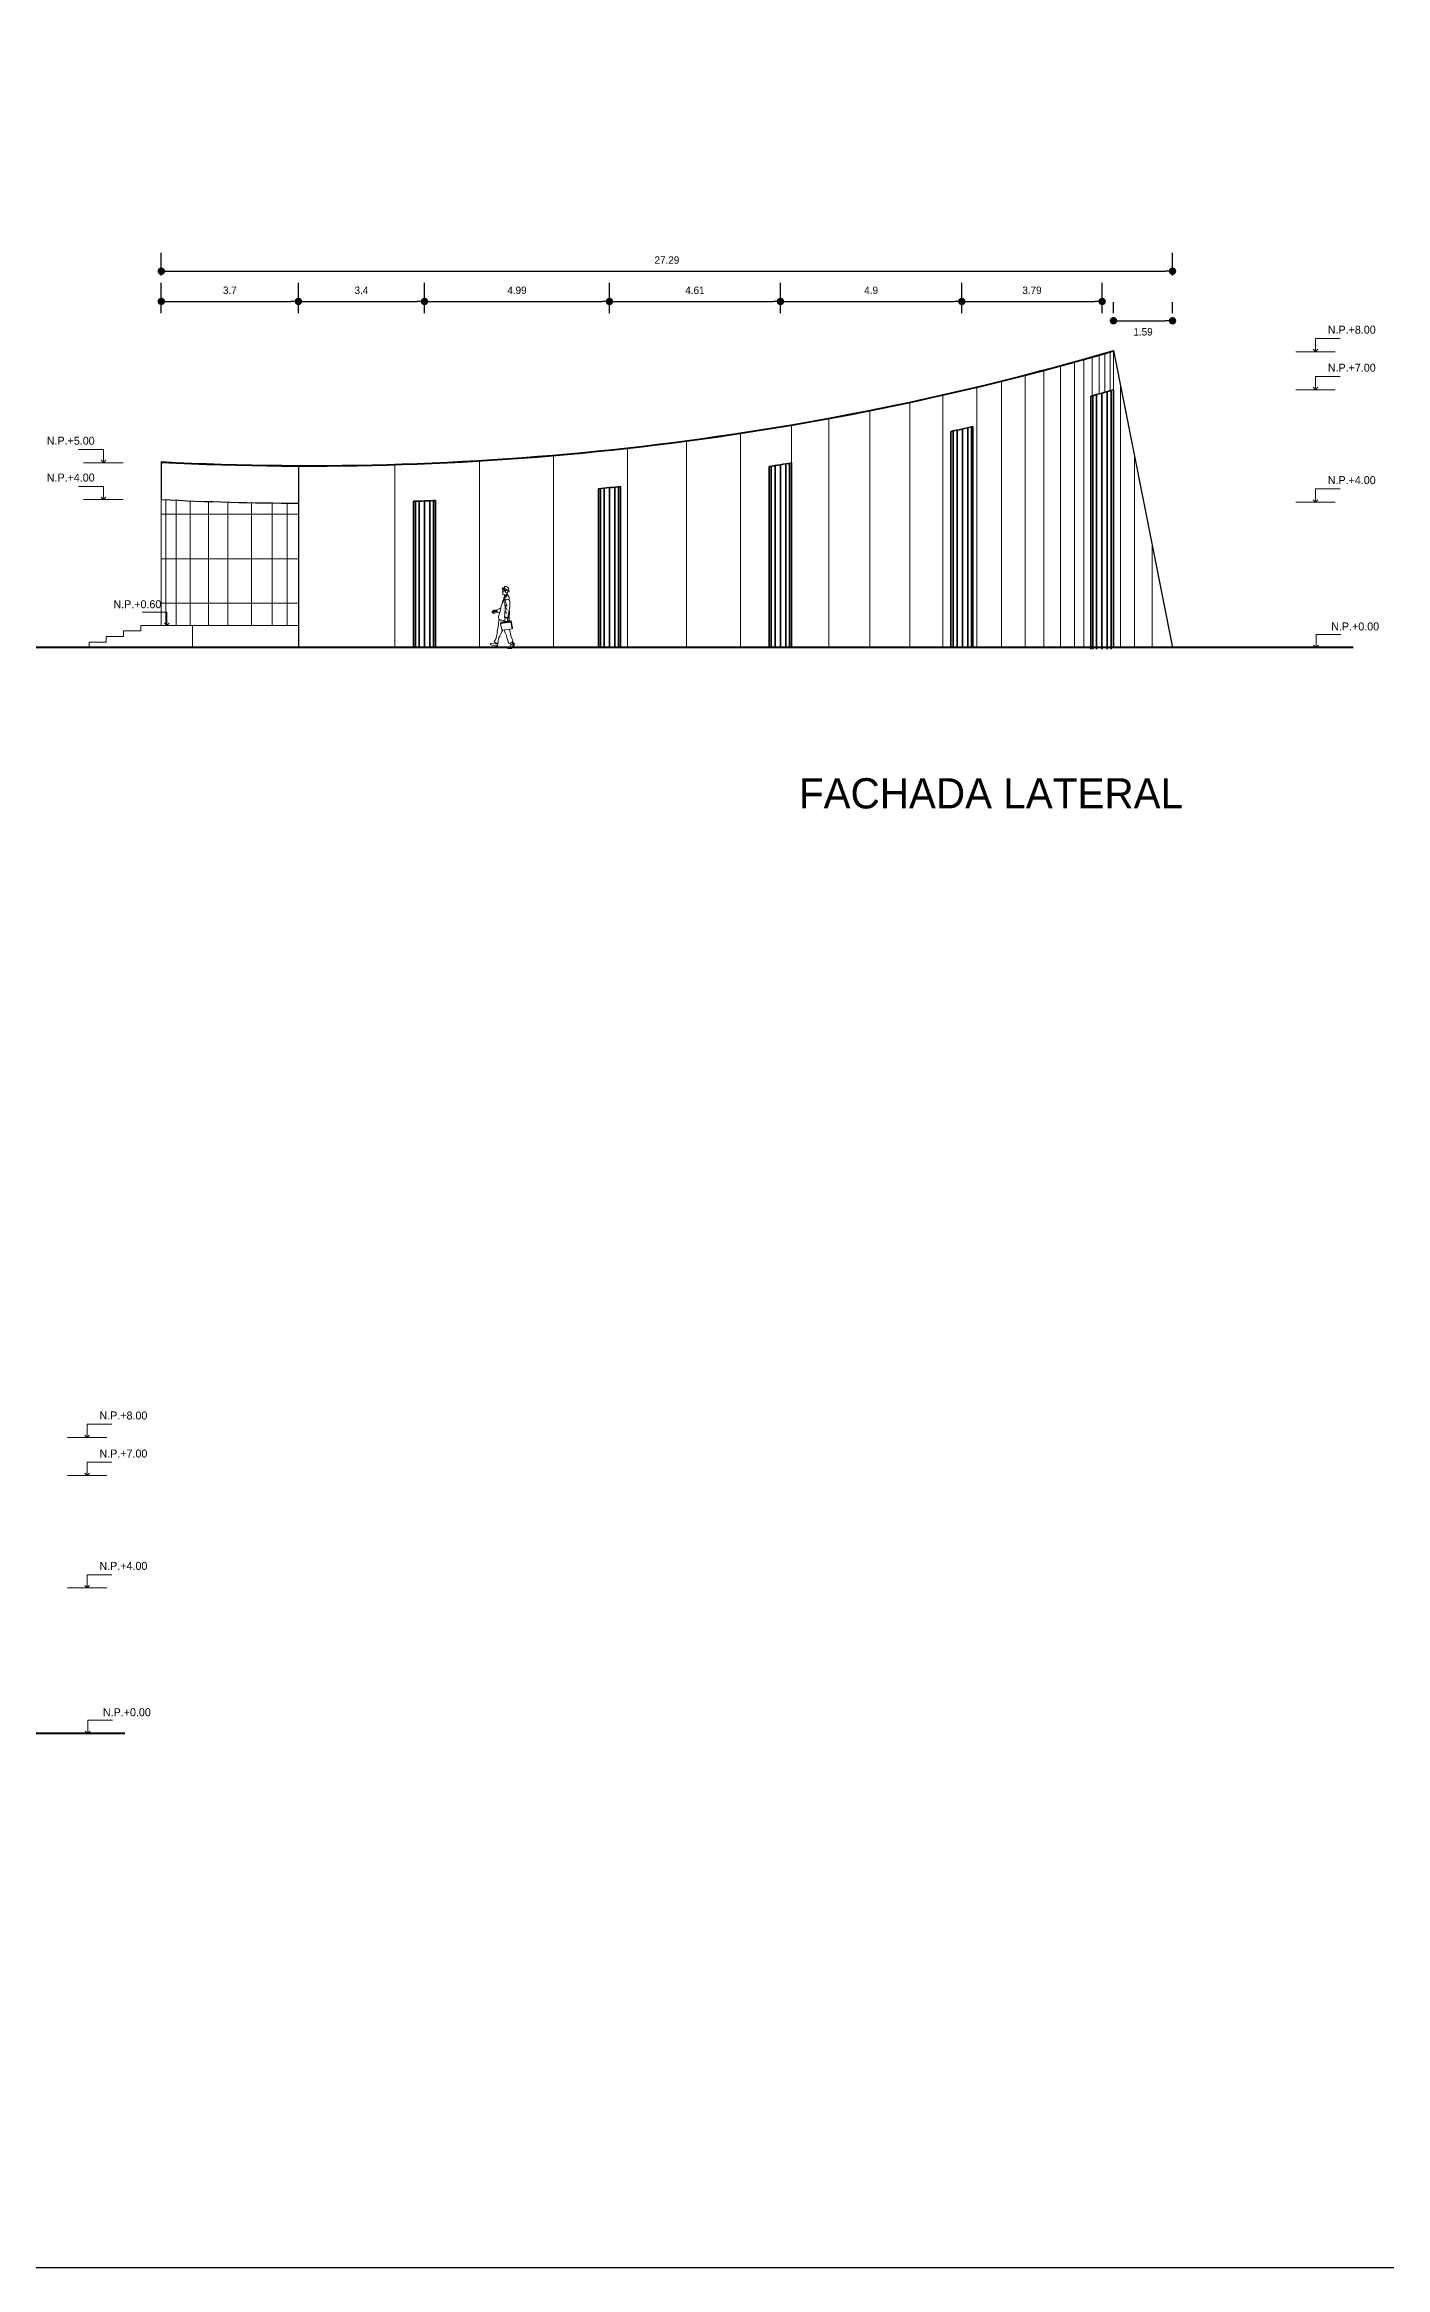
# Model space of a CAD drawing. Header units: millimetres. Extents: x 291 to 670, y 42 to 304.
# Drawn here: x 374.2 to 410.4, y 183.7 to 243.7 of the extents above; entities that cross this region are included whole.
import ezdxf

# ---------------------------------------------------------------- set-up
doc = ezdxf.new("R2010")
doc.units = ezdxf.units.MM
doc.linetypes.add('ACAD_ISO04W100', pattern=[30, 24, -3, 0, -3])
doc.layers.get('0').update_dxf_attribs({"lineweight": 5})
for name, color, linetype, lineweight in [('cl', 5, 'Continuous', 35), ('eje', 8, 'ACAD_ISO04W100', 13), ('escaleras', 3, 'Continuous', 15), ('muebles', 2, 'Continuous', 13), ('muro', 1, 'Continuous', 25), ('trr', 11, 'Continuous', 40), ('vent', 4, 'ACAD_ISO04W100', 13)]:
    doc.layers.add(name, color=color, linetype=linetype, lineweight=lineweight)
doc.dimstyles.new('cota1', dxfattribs={"dimtxt": 0.3, "dimasz": 0.3, "dimexe": 0.5, "dimexo": 0.2, "dimgap": 0.3, "dimtad": 2, "dimtih": 1, "dimtoh": 1, "dimdsep": 46, "dimtxsty": 'Standard', "dimblk": 'DOT', "dimcen": 0.5, "dimadec": 0, "dimazin": 0, "dimtfac": 1, "dimtmove": 0, "dimatfit": 3, "dimldrblk": 'DOT', "dimfxl": 1, "dimarcsym": 0})

# ---------------------------------------------------------------- blocks, each defined once
blk = doc.blocks.new('_Dot')
at = {"color": 0, "linetype": 'Continuous', "lineweight": -2}
blk.add_line((-0.5, 0), (-1, 0), dxfattribs=at)
at = {"color": 0, "linetype": 'Continuous', "const_width": 0.5}
blk.add_lwpolyline([(-0.25, 0, 1), (0.25, 0, 1)], format="xyb", close=True, dxfattribs=at)
blk = doc.blocks.new('*D21')
at = {"color": 0, "linetype": 'Continuous', "lineweight": -2}
for p, q in [((377.336, 236.394), (377.336, 237.215)), ((381.036, 236.394), (381.036, 237.215)), ((377.536, 236.715), (380.836, 236.715))]:
    blk.add_line(p, q, dxfattribs=at)
at = {"layer": 'Defpoints', "color": 0, "linetype": 'Continuous'}
for p in [(381.036, 236.715), (377.336, 236.194), (381.036, 236.194)]:
    blk.add_point(p, dxfattribs=at)
at = {"color": 0, "linetype": 'Continuous', "lineweight": -2, "xscale": 0.2, "yscale": 0.2, "zscale": 0.2, "rotation": 180}
blk.add_blockref('_Dot', (377.336, 236.715), dxfattribs=at)
at = {"color": 0, "linetype": 'Continuous', "lineweight": -2, "xscale": 0.2, "yscale": 0.2, "zscale": 0.2}
blk.add_blockref('_Dot', (381.036, 236.715), dxfattribs=at)
at = {"color": 0, "linetype": 'Continuous', "insert": (379.186, 237.015), "char_height": 0.2, "attachment_point": 5}
blk.add_mtext('3.7', dxfattribs=at)
blk = doc.blocks.new('*D22')
at = {"color": 0, "linetype": 'Continuous', "lineweight": -2}
for p, q in [((381.036, 236.394), (381.036, 237.215)), ((384.44, 236.394), (384.44, 237.215)), ((381.236, 236.715), (384.24, 236.715))]:
    blk.add_line(p, q, dxfattribs=at)
at = {"layer": 'Defpoints', "color": 0, "linetype": 'Continuous'}
for p in [(384.44, 236.715), (381.036, 236.194), (384.44, 236.194)]:
    blk.add_point(p, dxfattribs=at)
at = {"color": 0, "linetype": 'Continuous', "lineweight": -2, "xscale": 0.2, "yscale": 0.2, "zscale": 0.2, "rotation": 180}
blk.add_blockref('_Dot', (381.036, 236.715), dxfattribs=at)
at = {"color": 0, "linetype": 'Continuous', "lineweight": -2, "xscale": 0.2, "yscale": 0.2, "zscale": 0.2}
blk.add_blockref('_Dot', (384.44, 236.715), dxfattribs=at)
at = {"color": 0, "linetype": 'Continuous', "insert": (382.738, 237.015), "char_height": 0.2, "attachment_point": 5}
blk.add_mtext('3.4', dxfattribs=at)
blk = doc.blocks.new('*D23')
at = {"color": 0, "linetype": 'Continuous', "lineweight": -2}
for p, q in [((384.44, 236.394), (384.44, 237.215)), ((389.433, 236.394), (389.433, 237.215)), ((384.64, 236.715), (389.233, 236.715))]:
    blk.add_line(p, q, dxfattribs=at)
at = {"layer": 'Defpoints', "color": 0, "linetype": 'Continuous'}
for p in [(389.433, 236.715), (384.44, 236.194), (389.433, 236.194)]:
    blk.add_point(p, dxfattribs=at)
at = {"color": 0, "linetype": 'Continuous', "lineweight": -2, "xscale": 0.2, "yscale": 0.2, "zscale": 0.2, "rotation": 180}
blk.add_blockref('_Dot', (384.44, 236.715), dxfattribs=at)
at = {"color": 0, "linetype": 'Continuous', "lineweight": -2, "xscale": 0.2, "yscale": 0.2, "zscale": 0.2}
blk.add_blockref('_Dot', (389.433, 236.715), dxfattribs=at)
at = {"color": 0, "linetype": 'Continuous', "insert": (386.936, 237.015), "char_height": 0.2, "attachment_point": 5}
blk.add_mtext('4.99', dxfattribs=at)
blk = doc.blocks.new('*D24')
at = {"color": 0, "linetype": 'Continuous', "lineweight": -2}
for p, q in [((389.433, 236.394), (389.433, 237.215)), ((394.047, 236.394), (394.047, 237.215)), ((389.633, 236.715), (393.847, 236.715))]:
    blk.add_line(p, q, dxfattribs=at)
at = {"layer": 'Defpoints', "color": 0, "linetype": 'Continuous'}
for p in [(394.047, 236.715), (389.433, 236.194), (394.047, 236.194)]:
    blk.add_point(p, dxfattribs=at)
at = {"color": 0, "linetype": 'Continuous', "lineweight": -2, "xscale": 0.2, "yscale": 0.2, "zscale": 0.2, "rotation": 180}
blk.add_blockref('_Dot', (389.433, 236.715), dxfattribs=at)
at = {"color": 0, "linetype": 'Continuous', "lineweight": -2, "xscale": 0.2, "yscale": 0.2, "zscale": 0.2}
blk.add_blockref('_Dot', (394.047, 236.715), dxfattribs=at)
at = {"color": 0, "linetype": 'Continuous', "insert": (391.74, 237.015), "char_height": 0.2, "attachment_point": 5}
blk.add_mtext('4.61', dxfattribs=at)
blk = doc.blocks.new('*D25')
at = {"color": 0, "linetype": 'Continuous', "lineweight": -2}
for p, q in [((394.047, 236.394), (394.047, 237.215)), ((398.943, 236.394), (398.943, 237.215)), ((394.247, 236.715), (398.743, 236.715))]:
    blk.add_line(p, q, dxfattribs=at)
at = {"layer": 'Defpoints', "color": 0, "linetype": 'Continuous'}
for p in [(398.943, 236.715), (394.047, 236.194), (398.943, 236.194)]:
    blk.add_point(p, dxfattribs=at)
at = {"color": 0, "linetype": 'Continuous', "lineweight": -2, "xscale": 0.2, "yscale": 0.2, "zscale": 0.2, "rotation": 180}
blk.add_blockref('_Dot', (394.047, 236.715), dxfattribs=at)
at = {"color": 0, "linetype": 'Continuous', "lineweight": -2, "xscale": 0.2, "yscale": 0.2, "zscale": 0.2}
blk.add_blockref('_Dot', (398.943, 236.715), dxfattribs=at)
at = {"color": 0, "linetype": 'Continuous', "insert": (396.495, 237.015), "char_height": 0.2, "attachment_point": 5}
blk.add_mtext('4.9', dxfattribs=at)
blk = doc.blocks.new('*D26')
at = {"color": 0, "linetype": 'Continuous', "lineweight": -2}
for p, q in [((398.943, 236.394), (398.943, 237.215)), ((402.731, 236.394), (402.731, 237.215)), ((399.143, 236.715), (402.531, 236.715))]:
    blk.add_line(p, q, dxfattribs=at)
at = {"layer": 'Defpoints', "color": 0, "linetype": 'Continuous'}
for p in [(402.731, 236.715), (398.943, 236.194), (402.731, 236.194)]:
    blk.add_point(p, dxfattribs=at)
at = {"color": 0, "linetype": 'Continuous', "lineweight": -2, "xscale": 0.2, "yscale": 0.2, "zscale": 0.2, "rotation": 180}
blk.add_blockref('_Dot', (398.943, 236.715), dxfattribs=at)
at = {"color": 0, "linetype": 'Continuous', "lineweight": -2, "xscale": 0.2, "yscale": 0.2, "zscale": 0.2}
blk.add_blockref('_Dot', (402.731, 236.715), dxfattribs=at)
at = {"color": 0, "linetype": 'Continuous', "insert": (400.837, 237.015), "char_height": 0.2, "attachment_point": 5}
blk.add_mtext('3.79', dxfattribs=at)
blk = doc.blocks.new('*D27')
at = {"color": 0, "linetype": 'Continuous', "lineweight": -2}
for p, q in [((403.037, 236.394), (403.037, 236.694)), ((404.63, 236.394), (404.63, 236.694)), ((403.237, 236.194), (404.43, 236.194))]:
    blk.add_line(p, q, dxfattribs=at)
at = {"layer": 'Defpoints', "color": 0, "linetype": 'Continuous'}
for p in [(403.037, 236.194), (404.63, 236.194), (404.63, 236.194)]:
    blk.add_point(p, dxfattribs=at)
at = {"color": 0, "linetype": 'Continuous', "lineweight": -2, "xscale": 0.2, "yscale": 0.2, "zscale": 0.2, "rotation": 180}
blk.add_blockref('_Dot', (403.037, 236.194), dxfattribs=at)
at = {"color": 0, "linetype": 'Continuous', "lineweight": -2, "xscale": 0.2, "yscale": 0.2, "zscale": 0.2}
blk.add_blockref('_Dot', (404.63, 236.194), dxfattribs=at)
at = {"color": 0, "linetype": 'Continuous', "insert": (403.834, 235.894), "char_height": 0.2, "attachment_point": 5}
blk.add_mtext('1.59', dxfattribs=at)
blk = doc.blocks.new('*D28')
at = {"color": 0, "linetype": 'Continuous', "lineweight": -2}
for p, q in [((377.336, 237.415), (377.336, 238.031)), ((404.63, 237.415), (404.63, 238.031)), ((377.536, 237.531), (404.43, 237.531))]:
    blk.add_line(p, q, dxfattribs=at)
at = {"layer": 'Defpoints', "color": 0, "linetype": 'Continuous'}
for p in [(377.336, 237.215), (404.63, 237.531), (404.63, 237.215)]:
    blk.add_point(p, dxfattribs=at)
at = {"color": 0, "linetype": 'Continuous', "lineweight": -2, "xscale": 0.2, "yscale": 0.2, "zscale": 0.2, "rotation": 180}
blk.add_blockref('_Dot', (377.336, 237.531), dxfattribs=at)
at = {"color": 0, "linetype": 'Continuous', "lineweight": -2, "xscale": 0.2, "yscale": 0.2, "zscale": 0.2}
blk.add_blockref('_Dot', (404.63, 237.531), dxfattribs=at)
at = {"color": 0, "linetype": 'Continuous', "insert": (390.983, 237.831), "char_height": 0.2, "attachment_point": 5}
blk.add_mtext('27.29', dxfattribs=at)

msp = doc.modelspace()

# ---------------------------------------------------------------- linework, layer by layer
for p, q in [((402.459, 234.166), (402.459, 235.205)), ((402.65, 234.22), (402.65, 235.259)), ((402.806, 234.264), (402.806, 235.304)), ((402.944, 234.303), (402.944, 235.344)), ((403.037, 234.33), (403.037, 235.371)), ((400.651, 234.716), (400.651, 227.371)), ((401.159, 234.849), (401.159, 227.371)), ((401.603, 234.968), (401.603, 227.371)), ((401.984, 235.072), (401.984, 227.371)), ((402.238, 235.142), (402.238, 227.371)), ((398.429, 234.18), (398.429, 227.371)), ((399.349, 234.394), (399.349, 227.371)), ((400.016, 234.556), (400.016, 227.371)), ((403.222, 234.463), (403.222, 227.371)), ((395.35, 233.549), (395.35, 227.371)), ((396.461, 233.761), (396.461, 227.371)), ((397.54, 233.984), (397.54, 227.371)), ((391.51, 232.942), (391.51, 227.371)), ((392.97, 233.149), (392.97, 227.371)), ((394.347, 232.357), (394.347, 233.371)), ((383.639, 232.304), (383.639, 227.371)), ((385.924, 232.406), (385.924, 227.371)), ((387.923, 232.551), (387.923, 227.371)), ((389.923, 232.748), (389.923, 227.371)), ((403.602, 232.545), (403.602, 227.371)), ((404.079, 230.148), (404.079, 227.371))]:
    msp.add_line(p, q)
at = {"linetype": 'Continuous'}
for p, q in [((407.956, 235.359), (409.023, 235.359)), ((408.49, 235.359), (408.425, 235.423)), ((408.49, 235.359), (408.49, 235.715)), ((408.49, 235.715), (409.158, 235.715)), ((408.49, 235.359), (408.554, 235.423)), ((408.49, 234.333), (408.49, 234.689)), ((408.49, 234.689), (409.158, 234.689)), ((407.956, 234.333), (409.023, 234.333)), ((408.49, 234.333), (408.425, 234.397)), ((408.49, 234.333), (408.554, 234.397)), ((375.104, 232.719), (375.772, 232.719)), ((375.239, 232.363), (376.305, 232.363)), ((375.772, 232.363), (375.708, 232.428)), ((375.772, 232.363), (375.772, 232.719)), ((375.772, 232.363), (375.836, 232.428)), ((375.104, 231.724), (375.772, 231.724)), ((375.772, 231.368), (375.772, 231.724)), ((408.49, 231.655), (409.158, 231.655)), ((408.49, 231.299), (408.49, 231.655)), ((375.239, 231.368), (376.305, 231.368)), ((375.772, 231.368), (375.708, 231.432)), ((375.772, 231.368), (375.836, 231.432)), ((407.956, 231.299), (409.023, 231.299)), ((408.49, 231.299), (408.425, 231.364)), ((408.49, 231.299), (408.554, 231.364)), ((376.817, 228.327), (377.486, 228.327)), ((377.486, 227.971), (377.422, 228.035)), ((377.486, 227.971), (377.486, 228.327)), ((377.486, 227.971), (377.55, 228.035)), ((408.504, 227.371), (408.44, 227.435)), ((408.504, 227.371), (408.504, 227.727)), ((408.504, 227.727), (409.173, 227.727)), ((408.504, 227.371), (408.568, 227.435)), ((375.335, 206.41), (376.004, 206.41)), ((375.335, 206.054), (375.335, 206.41)), ((374.802, 206.054), (375.869, 206.054)), ((375.335, 206.054), (375.271, 206.118)), ((375.335, 206.054), (375.4, 206.118)), ((375.335, 205.384), (376.004, 205.384)), ((375.335, 205.028), (375.335, 205.384)), ((374.802, 205.028), (375.869, 205.028)), ((375.335, 205.028), (375.271, 205.092)), ((375.335, 205.028), (375.4, 205.092)), ((375.335, 202.35), (376.004, 202.35)), ((375.335, 201.994), (375.335, 202.35)), ((374.802, 201.994), (375.869, 201.994)), ((375.335, 201.994), (375.271, 202.059)), ((375.335, 201.994), (375.4, 202.059)), ((375.35, 198.066), (375.285, 198.13)), ((375.35, 198.066), (375.35, 198.422)), ((375.35, 198.422), (376.018, 198.422)), ((375.35, 198.066), (375.414, 198.13))]:
    msp.add_line(p, q, dxfattribs=at)
at = {"layer": 'cl'}
for p, q in [((402.424, 234.156), (402.424, 227.334)), ((402.477, 234.171), (402.477, 227.334)), ((402.581, 234.2), (402.581, 227.334)), ((402.724, 234.24), (402.724, 227.334)), ((402.87, 234.282), (402.87, 227.334)), ((402.971, 234.311), (402.971, 227.334)), ((403.037, 234.33), (403.037, 227.366)), ((398.643, 233.203), (398.643, 227.371)), ((398.714, 233.219), (398.714, 227.371)), ((398.818, 233.243), (398.818, 227.371)), ((398.961, 233.275), (398.961, 227.371)), ((399.107, 233.309), (399.107, 227.371)), ((399.208, 233.333), (399.208, 227.371)), ((399.243, 233.341), (399.243, 227.371)), ((393.747, 232.259), (393.747, 227.371)), ((393.8, 232.267), (393.8, 227.371)), ((393.905, 232.284), (393.905, 227.371)), ((394.047, 232.307), (394.047, 227.371)), ((394.194, 232.331), (394.194, 227.371)), ((394.294, 232.348), (394.294, 227.371)), ((394.347, 232.357), (394.347, 227.371)), ((389.133, 231.659), (389.133, 227.371)), ((389.186, 231.664), (389.186, 227.371)), ((389.291, 231.675), (389.291, 227.371)), ((389.433, 231.69), (389.433, 227.371)), ((389.579, 231.705), (389.579, 227.371)), ((389.68, 231.716), (389.68, 227.371)), ((389.733, 231.721), (389.733, 227.371)), ((384.14, 231.32), (384.14, 227.371)), ((384.193, 231.322), (384.193, 227.371)), ((384.297, 231.326), (384.297, 227.371)), ((384.44, 231.331), (384.44, 227.371)), ((384.586, 231.337), (384.586, 227.371)), ((384.687, 231.342), (384.687, 227.371)), ((384.74, 231.344), (384.74, 227.371))]:
    msp.add_line(p, q, dxfattribs=at)
for start, end in [(285.57353, 286.03793), (282.73214, 283.18073), (279.0988, 279.54182), (275.70809, 276.14761), (272.06076, 272.49827)]:
    msp.add_arc((381.312, 309.906), 78.637, start, end, dxfattribs=at)
at = {"layer": 'Defpoints'}
msp.add_lwpolyline([(290.565, 183.651), (470.565, 183.651), (470.565, 303.651), (290.565, 303.651)], close=True, dxfattribs=at)
at = {"layer": 'escaleras'}
for p, q in [((375.85, 227.521), (375.384, 227.521)), ((375.384, 227.521), (375.384, 227.371)), ((376.316, 227.671), (375.85, 227.671)), ((376.316, 227.671), (375.85, 227.671)), ((375.85, 227.671), (375.85, 227.521)), ((376.316, 227.821), (376.316, 227.671)), ((376.782, 227.821), (376.316, 227.821)), ((376.782, 227.971), (376.782, 227.821)), ((381.036, 227.971), (376.782, 227.971)), ((378.174, 227.971), (378.174, 227.371))]:
    msp.add_line(p, q, dxfattribs=at)
at = {"layer": 'muebles'}
for p, q in [((386.573, 228.667), (386.536, 228.594)), ((386.546, 228.879), (386.562, 228.898)), ((386.559, 228.909), (386.555, 228.925)), ((386.595, 228.795), (386.556, 228.803)), ((386.619, 229.028), (386.57, 228.972)), ((386.599, 228.776), (386.573, 228.667)), ((386.593, 228.895), (386.6, 228.928)), ((386.622, 228.895), (386.593, 228.895)), ((386.669, 228.826), (386.599, 228.776)), ((386.599, 228.776), (386.601, 228.788)), ((386.609, 228.6), (386.613, 228.406)), ((386.618, 228.617), (386.659, 228.528)), ((386.619, 228.736), (386.619, 228.723)), ((386.629, 228.733), (386.619, 228.736)), ((386.622, 228.86), (386.627, 228.881)), ((386.675, 228.846), (386.622, 228.86)), ((386.669, 228.826), (386.675, 228.846)), ((386.679, 228.802), (386.669, 228.826)), ((386.686, 228.789), (386.679, 228.802)), ((386.686, 228.789), (386.715, 228.753)), ((386.715, 228.948), (386.696, 228.891)), ((386.721, 228.903), (386.703, 228.913)), ((386.715, 228.753), (386.725, 228.733)), ((386.725, 228.733), (386.725, 228.7)), ((386.725, 228.7), (386.729, 228.67)), ((386.729, 228.67), (386.735, 228.633)), ((386.269, 228.338), (386.311, 228.345)), ((386.273, 228.316), (386.318, 228.33)), ((386.283, 228.36), (386.298, 228.369)), ((386.283, 228.36), (386.311, 228.358)), ((386.298, 228.369), (386.32, 228.358)), ((386.301, 228.301), (386.321, 228.317)), ((386.314, 228.309), (386.32, 228.313)), ((386.319, 228.303), (386.326, 228.309)), ((386.38, 228.375), (386.345, 228.381)), ((386.382, 228.38), (386.392, 228.381)), ((386.495, 228.436), (386.392, 228.39)), ((386.395, 228.327), (386.41, 228.327)), ((386.415, 228.317), (386.478, 228.341)), ((386.437, 227.994), (386.44, 228.037)), ((386.44, 228.037), (386.443, 228.087)), ((386.443, 228.087), (386.45, 228.11)), ((386.45, 228.11), (386.467, 228.123)), ((386.504, 228.057), (386.493, 228.02)), ((386.493, 228.02), (386.768, 228.057)), ((386.493, 228.02), (386.53, 227.845)), ((386.595, 228.053), (386.498, 228.041)), ((386.604, 228.07), (386.504, 228.057)), ((386.536, 228.594), (386.543, 228.58)), ((386.613, 228.406), (386.603, 228.189)), ((386.608, 228.19), (386.613, 228.166)), ((386.613, 228.166), (386.609, 228.186)), ((386.679, 228.176), (386.613, 228.166)), ((386.64, 228.514), (386.616, 228.495)), ((386.616, 228.495), (386.675, 228.38)), ((386.616, 228.08), (386.619, 228.06)), ((386.626, 228.358), (386.636, 228.335)), ((386.626, 228.083), (386.636, 228.06)), ((386.636, 228.335), (386.642, 228.312)), ((386.665, 228.487), (386.64, 228.514)), ((386.642, 228.312), (386.652, 228.299)), ((386.646, 228.08), (386.656, 228.067)), ((386.652, 228.299), (386.666, 228.299)), ((386.659, 228.528), (386.665, 228.487)), ((386.666, 228.087), (386.676, 228.067)), ((386.692, 228.186), (386.679, 228.176)), ((386.688, 228.182), (386.682, 228.121)), ((386.693, 228.186), (386.739, 228.478)), ((386.778, 228.093), (386.7, 228.083)), ((386.773, 228.074), (386.706, 228.066)), ((386.725, 228.154), (386.714, 228.088)), ((386.728, 228.236), (386.727, 228.145)), ((386.727, 228.145), (386.733, 228.088)), ((386.739, 228.478), (386.743, 228.588)), ((386.768, 228.057), (386.778, 228.093)), ((386.768, 228.057), (386.805, 227.881)), ((386.773, 228.074), (386.811, 227.892)), ((386.818, 227.904), (386.778, 228.093)), ((386.228, 227.487), (386.347, 227.49)), ((386.296, 227.425), (386.361, 227.421)), ((386.317, 227.537), (386.341, 227.56)), ((386.341, 227.56), (386.364, 227.596)), ((386.347, 227.49), (386.354, 227.506)), ((386.361, 227.421), (386.41, 227.424)), ((386.368, 227.408), (386.361, 227.421)), ((386.364, 227.596), (386.377, 227.646)), ((386.391, 227.411), (386.368, 227.408)), ((386.377, 227.646), (386.39, 227.709)), ((386.39, 227.709), (386.4, 227.745)), ((386.414, 227.411), (386.391, 227.411)), ((386.4, 227.745), (386.404, 227.798)), ((386.404, 227.798), (386.414, 227.858)), ((386.41, 227.49), (386.41, 227.477)), ((386.417, 227.474), (386.41, 227.477)), ((386.414, 227.858), (386.427, 227.934)), ((386.417, 227.474), (386.414, 227.411)), ((386.427, 227.513), (386.424, 227.49)), ((386.427, 227.934), (386.437, 227.994)), ((386.43, 227.55), (386.427, 227.513)), ((386.433, 227.596), (386.43, 227.55)), ((386.45, 227.636), (386.433, 227.596)), ((386.47, 227.682), (386.45, 227.636)), ((386.496, 227.732), (386.47, 227.682)), ((386.53, 227.805), (386.496, 227.732)), ((386.53, 227.845), (386.805, 227.881)), ((386.53, 227.805), (386.552, 227.848)), ((386.596, 227.825), (386.587, 227.852)), ((386.616, 227.769), (386.596, 227.825)), ((386.632, 227.739), (386.616, 227.769)), ((386.649, 227.696), (386.632, 227.739)), ((386.666, 227.643), (386.649, 227.696)), ((386.715, 227.48), (386.666, 227.643)), ((386.735, 227.845), (386.731, 227.872)), ((386.735, 227.845), (386.749, 227.795)), ((386.735, 227.381), (386.759, 227.441)), ((386.749, 227.795), (386.762, 227.745)), ((386.772, 227.443), (386.75, 227.49)), ((386.762, 227.745), (386.772, 227.699)), ((386.772, 227.699), (386.792, 227.646)), ((386.792, 227.646), (386.805, 227.61)), ((386.805, 227.881), (386.818, 227.904)), ((386.805, 227.61), (386.815, 227.57)), ((386.815, 227.503), (386.809, 227.521)), ((386.815, 227.57), (386.828, 227.537)), ((386.821, 227.49), (386.815, 227.503)), ((386.861, 227.475), (386.818, 227.404)), ((386.845, 227.407), (386.825, 227.415)), ((386.826, 227.514), (386.855, 227.492)), ((386.868, 227.457), (386.845, 227.407)), ((386.861, 227.469), (386.861, 227.467)), ((386.861, 227.467), (386.868, 227.457)), ((386.695, 227.361), (386.735, 227.381)), ((386.735, 227.351), (386.699, 227.348)), ((386.735, 227.351), (386.699, 227.348)), ((386.753, 227.349), (386.735, 227.351)), ((386.788, 227.351), (386.751, 227.348))]:
    msp.add_line(p, q, dxfattribs=at)
for centre, radius, start, end in [((386.554, 228.964), 0.0145, 68.11197, 188.7023), ((386.859, 229.465), 0.596, 237.55862, 256.1316), ((386.557, 228.869), 0.0143, 140.04585, 185.26367), ((386.52, 228.837), 0.0384, 35.97595, 53.99319), ((386.519, 228.836), 0.0393, 36.18716, 53.78198), ((335.874, 260.535), 59.904, 327.76214, 327.85447), ((386.465, 228.824), 0.0931, 346.84469, 22.68974), ((386.593, 228.93), 0.038, 150.57655, 187.42793), ((386.489, 228.829), 0.164, 60.17313, 64.69137), ((386.556, 228.903), 0.00719, 322.68828, 63.92265), ((386.731, 229.084), 0.196, 214.6146, 242.81888), ((386.821, 228.582), 0.263, 122.84084, 161.16054), ((386.757, 229.135), 0.221, 220.04996, 256.56178), ((386.256, 228.836), 0.38, 332.7999, 342.71688), ((386.597, 228.79), 0.00486, 326.39436, 112.1542), ((386.675, 228.611), 0.0668, 91.0502, 188.7861), ((386.62, 228.887), 0.00846, 318.9673, 104.52404), ((386.62, 228.931), 0.097, 10.35783, 90.4769), ((386.801, 228.617), 0.207, 123.88811, 146.05477), ((386.666, 228.602), 0.0762, 353.98696, 84.26732), ((386.639, 228.887), 0.055, 311.56556, 4.8529), ((386.717, 228.895), 0.00932, 267.90671, 62.19909), ((386.28, 228.346), 0.0141, 80.08469, 214.42901), ((386.28, 228.327), 0.0127, 124.72902, 236.68546), ((386.299, 228.317), 0.0153, 170.40373, 277.19018), ((386.331, 228.338), 0.0448, 72.2051, 137.05456), ((386.303, 228.352), 0.0103, 319.43148, 40.56852), ((386.306, 228.334), 0.0126, 339.13602, 64.32061), ((386.318, 228.307), 0.00447, 146.49425, 293.06886), ((386.313, 228.322), 0.00892, 327.37872, 58.48701), ((386.322, 228.371), 0.0123, 263.1381, 15.71031), ((386.323, 228.311), 0.00334, 327.44703, 142.52303), ((386.302, 228.455), 0.151, 277.46574, 305.29655), ((386.334, 228.365), 0.0225, 264.93286, 27.73208), ((386.42, 228.362), 0.0427, 154.60499, 233.77222), ((386.536, 228.396), 0.145, 182.3346, 212.99867), ((386.965, 228.118), 0.534, 159.94578, 173.28864), ((386.518, 228.194), 0.0846, 188.67566, 269.75451), ((386.134, 228.446), 0.359, 336.24117, 354.32601), ((386.942, 228.367), 0.453, 151.92921, 174.51595), ((386.519, 227.992), 0.117, 43.27235, 90.79525), ((386.608, 227.12), 1.07, 85.45266, 90.28168), ((386.865, 228.095), 0.262, 164.24063, 186.96829), ((386.614, 228.061), 0.00959, 168.02847, 289.06258), ((386.629, 228.066), 0.0116, 210.02475, 298.91801), ((386.645, 228.066), 0.0104, 212.61988, 334.40378), ((386.665, 228.068), 0.00915, 185.67841, 322.97045), ((386.686, 228.074), 0.0127, 214.18355, 325.51377), ((386.72, 228.115), 0.0383, 171.34166, 244.42157), ((386.766, 228.192), 0.0563, 160.7263, 222.79517), ((386.336, 228.303), 0.398, 350.29571, 12.46607), ((386.25, 227.472), 0.0267, 144.94181, 229.77359), ((386.319, 227.572), 0.149, 234.25932, 261.08971), ((386.416, 227.617), 0.127, 219.18394, 273.59924), ((386.386, 227.52), 0.0493, 217.32376, 298.92195), ((386.671, 227.711), 0.234, 280.95051, 312.13391), ((386.75, 227.516), 0.0757, 276.39341, 358.3656), ((386.759, 227.403), 0.0595, 300.9373, 1.47523), ((386.858, 227.485), 0.0433, 138.0835, 161.10276), ((386.825, 227.472), 0.0366, 355.1416, 32.29607), ((386.699, 227.355), 0.00713, 120.65589, 267.44349)]:
    msp.add_arc(centre, radius, start, end, dxfattribs=at)
at = {"layer": 'muro'}
for p, q in [((403.037, 235.392), (404.63, 227.371)), ((377.336, 232.391), (377.336, 231.37)), ((381.036, 232.27), (381.036, 227.371))]:
    msp.add_line(p, q, dxfattribs=at)
for radius, start, end in [(77.637, 267.06416, 286.25319), (77.617, 267.06416, 286.25449), (78.637, 267.10227, 269.79911)]:
    msp.add_arc((381.312, 309.906), radius, start, end, dxfattribs=at)
at = {"layer": 'trr'}
for p, q in [((409.51, 227.371), (373.009, 227.371)), ((376.355, 198.066), (367.419, 198.066))]:
    msp.add_line(p, q, dxfattribs=at)
at = {"layer": 'vent', "linetype": 'Continuous'}
for p, q in [((377.336, 231.37), (377.336, 227.971)), ((377.336, 231.37), (377.336, 227.971)), ((377.459, 231.364), (377.459, 227.971)), ((377.738, 231.35), (377.738, 227.971)), ((378.119, 231.334), (378.119, 227.971)), ((378.61, 231.316), (378.61, 227.971)), ((379.132, 231.299), (379.132, 227.971)), ((379.769, 231.284), (379.769, 227.971)), ((380.326, 231.275), (380.326, 227.971)), ((380.733, 231.271), (380.733, 227.971)), ((381.036, 230.971), (377.336, 230.971)), ((381.036, 229.771), (377.336, 229.771)), ((381.036, 229.771), (377.336, 229.771)), ((381.036, 228.571), (377.336, 228.571))]:
    msp.add_line(p, q, dxfattribs=at)

# ---------------------------------------------------------------- texts
at = {"linetype": 'Continuous'}
for s, p in [('N.P.+8.00', (408.822, 235.844)), ('N.P.+7.00', (408.822, 234.818)), ('N.P.+5.00', (374.244, 232.848)), ('N.P.+4.00', (374.244, 231.853)), ('N.P.+4.00', (408.822, 231.784)), ('N.P.+0.60', (376.044, 228.435)), ('N.P.+0.00', (408.915, 227.835)), ('N.P.+8.00', (375.667, 206.539)), ('N.P.+7.00', (375.667, 205.513)), ('N.P.+4.00', (375.667, 202.48)), ('N.P.+0.00', (375.76, 198.53))]:
    msp.add_text(s, height=0.216, dxfattribs=at).set_placement(p)
at = {"layer": 'eje'}
msp.add_text('FACHADA LATERAL', height=0.816, dxfattribs=at).set_placement((394.546, 223.031))

# ---------------------------------------------------------------- dimensions: what is measured, and where the dimension line sits
at = {"linetype": 'Continuous'}
dim = msp.add_linear_dim(base=(404.63, 237.531), p1=(377.336, 237.215), p2=(404.63, 237.215), dimstyle='cota1', override={"dimtxt": 0.2, "dimasz": 0.2, "dimgap": 0.2}, dxfattribs=at)
dim.commit()
dim.dimension.update_dxf_attribs({"geometry": '*D28', "text_midpoint": (390.983, 237.831)})
for p1, p2, distance, picture, middle in [((377.336, 236.194), (381.036, 236.194), 0.52, '*D21', (379.186, 237.015)), ((403.037, 236.194), (404.63, 236.194), 0, '*D27', (403.834, 235.894))]:
    dim = msp.add_aligned_dim(p1=p1, p2=p2, distance=distance, dimstyle='cota1', override={"dimtxt": 0.2, "dimasz": 0.2, "dimgap": 0.2}, dxfattribs=at)
    dim.commit()
    dim.dimension.update_dxf_attribs({"geometry": picture, "text_midpoint": middle})
for base, p1, p2, picture, middle in [((384.44, 236.715), (381.036, 236.194), (384.44, 236.194), '*D22', (382.738, 237.015)), ((389.433, 236.715), (384.44, 236.194), (389.433, 236.194), '*D23', (386.936, 237.015)), ((394.047, 236.715), (389.433, 236.194), (394.047, 236.194), '*D24', (391.74, 237.015)), ((398.943, 236.715), (394.047, 236.194), (398.943, 236.194), '*D25', (396.495, 237.015)), ((402.731, 236.715), (398.943, 236.194), (402.731, 236.194), '*D26', (400.837, 237.015))]:
    dim = msp.add_linear_dim(base=base, p1=p1, p2=p2, angle=180, dimstyle='cota1', override={"dimtxt": 0.2, "dimasz": 0.2, "dimgap": 0.2}, dxfattribs=at)
    dim.commit()
    dim.dimension.update_dxf_attribs({"geometry": picture, "text_midpoint": middle})

doc.saveas('drawing.dxf')
